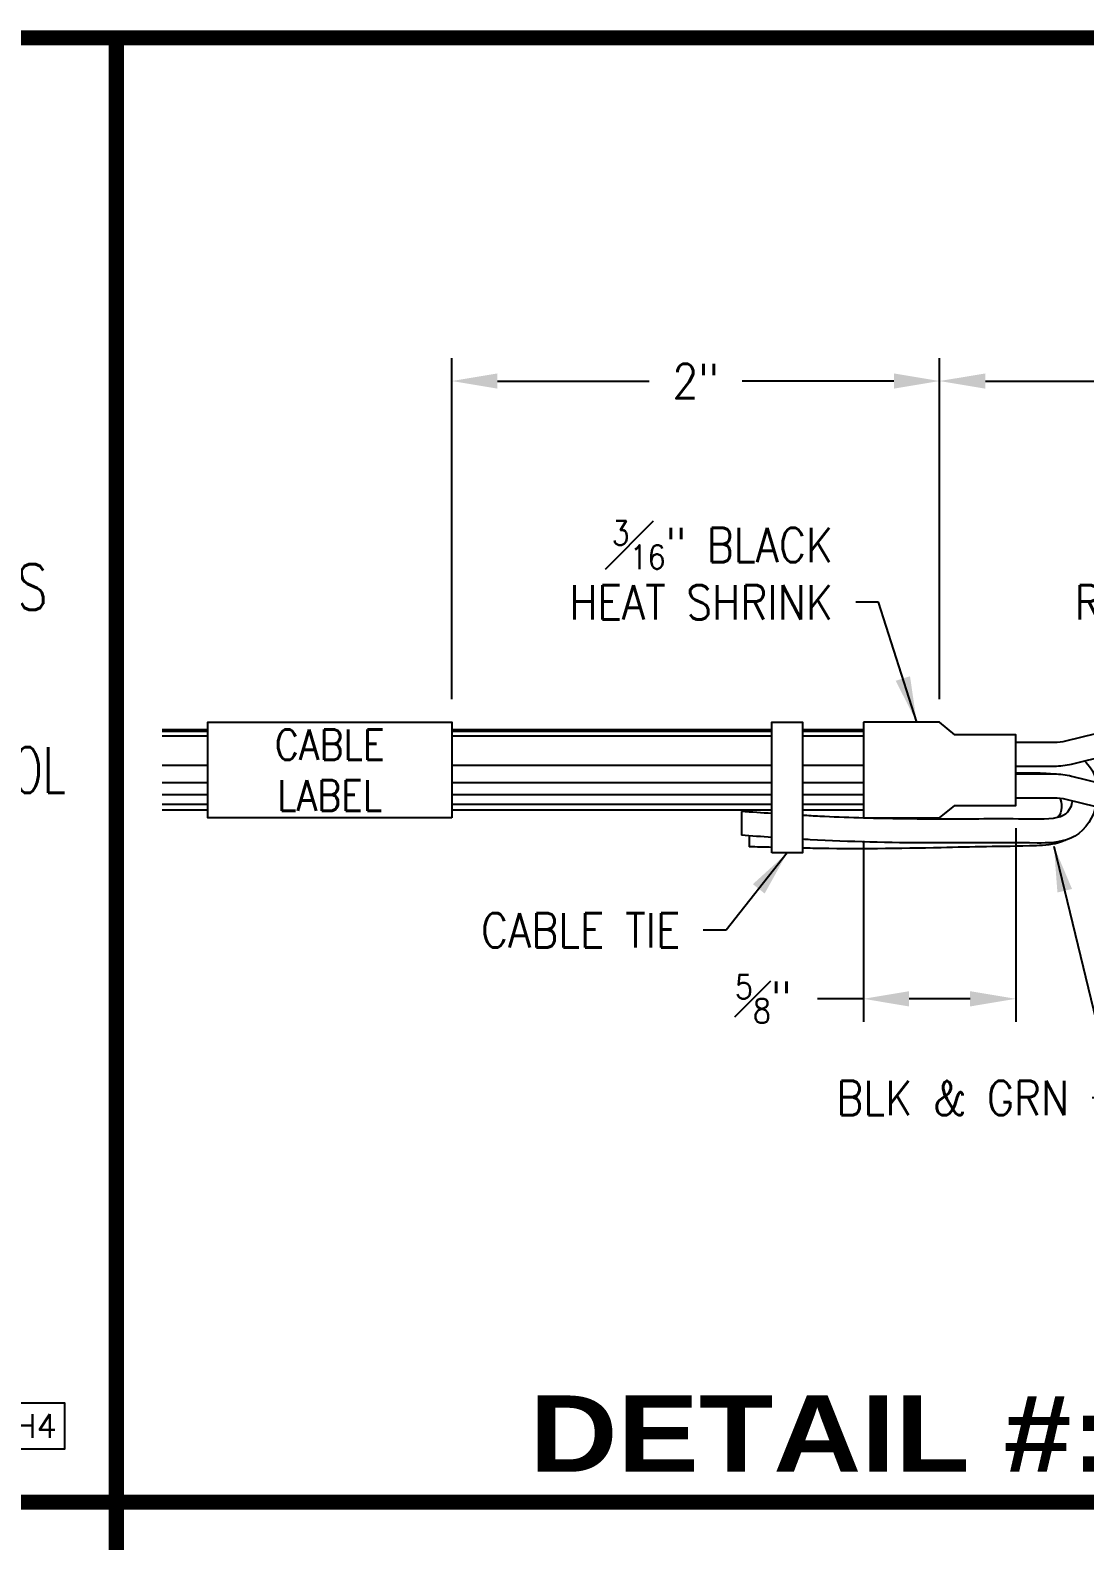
# Model space of a CAD drawing. Header units: inches. Extents: x 0 to 36.7, y 0 to 29.3.
# Drawn here: x 28.054 to 30.215, y 3.151 to 6.246 of the extents above; entities that cross this region are included whole.
import ezdxf
from ezdxf.enums import TextEntityAlignment as Align

# ---------------------------------------------------------------- set-up
doc = ezdxf.new("R2010")
doc.units = ezdxf.units.IN
doc.header["$MEASUREMENT"] = 0
for name, color, linetype in [('BLACK', 7, 'Continuous'), ('CABLE', 7, 'Continuous'), ('CONN', 7, 'Continuous'), ('CONN-TXT', 7, 'Continuous'), ('GREEN', 94, 'Continuous'), ('HEAT SHRINK', 7, 'Continuous'), ('RED', 12, 'Continuous'), ('SHIELD', 7, 'Continuous'), ('WHITE', 7, 'Continuous')]:
    doc.layers.add(name, color=color, linetype=linetype)
doc.styles.add('Arial Black', font='')
doc.styles.add('CONNECTOR', font='SIMPLEX.shx', dxfattribs={"width": 0.75, "height": 0.0625})
doc.styles.add('ROMANS', font='romans', dxfattribs={"width": 0.875})
doc.styles.get('Arial Black').set_extended_font_data('Arial Black')
doc.dimstyles.new('CONN2', dxfattribs={"dimscale": 0.75, "dimtxt": 0.09375, "dimasz": 0.125, "dimexe": 0.0625, "dimexo": 0.0625, "dimgap": 0.0625, "dimtad": 0, "dimdec": 3, "dimzin": 4, "dimdsep": 46, "dimtxsty": 'ROMANS', "dimcen": 0.0625, "dimadec": 0, "dimazin": 0, "dimtfac": 1, "dimtdec": 3, "dimtofl": 0, "dimtmove": 0, "dimatfit": 3, "dimfxl": 1, "dimtolj": 1, "dimtzin": 0, "dimarcsym": 0})

# ---------------------------------------------------------------- blocks, each defined once
blk = doc.blocks.new('D1.023.01')
at = {"layer": 'CONN', "const_width": 0.0312}
blk.add_lwpolyline([(0, 0), (4, 0), (4, 3), (0, 3)], close=True, dxfattribs=at)
at = {"layer": 'SHIELD', "style": 'ROMANS', "width": 0.875}
blk.add_attdef('#', text='', height=0.0938, dxfattribs=at).set_placement((3.625, 1.5), align=Align.MIDDLE_LEFT)
blk = doc.blocks.new('INPUT')
blk.add_lwpolyline([(-0.21875, -0.0625), (0, -0.0625), (0, 0.0625), (-0.21875, 0.0625)], close=True)
at = {"style": 'CONNECTOR', "width": 0.75}
blk.add_attdef('CONNECTOR', text='', height=0.0625, dxfattribs=at).set_placement((-0.109375, 0), align=Align.MIDDLE_CENTER)
blk = doc.blocks.new('C2.025.03')
at = {"layer": 'CONN', "color": 0, "const_width": 0.0312}
blk.add_lwpolyline([(0, 0), (4, 0), (4, 3), (0, 3)], close=True, dxfattribs=at)
at = {"layer": 'CONN'}
ref = blk.add_blockref('INPUT', (3.8945, 0.1562), dxfattribs=dict(at, xscale=0.75, yscale=0.75, zscale=0.75))
ref.add_attrib('CONNECTOR', 'PH4', dxfattribs={"layer": '0', "height": 0.04875, "style": 'CONNECTOR'}).set_placement((3.8125, 0.1562), align=Align.MIDDLE_CENTER)
at = {"layer": 'CONN-TXT', "style": 'ROMANS'}
for s, width, p in [('STATUS', 0.8, (3.5, 1.875)), ('CONTROL', 0.7, (3.5, 1.5))]:
    blk.add_text(s, height=0.09375, dxfattribs=dict(at, width=width)).set_placement(p, align=Align.MIDDLE_LEFT)
blk = doc.blocks.new('*D217')
at = {"layer": 'CONN-TXT', "color": 0, "lineweight": -2, "transparency": 16777216}
for p, q in [((1.6875, 1.645), (1.6875, 2.3438)), ((2.6875, 1.665), (2.6875, 2.3438)), ((1.7813, 2.2969), (2.0921, 2.2969)), ((2.5938, 2.2969), (2.2829, 2.2969))]:
    blk.add_line(p, q, dxfattribs=at)
at = {"layer": 'CONN-TXT', "color": 0, "transparency": 16777216}
for points in [[(1.7813, 2.3125), (1.7813, 2.2813), (1.6875, 2.2969)], [(2.5938, 2.3125), (2.5938, 2.2813), (2.6875, 2.2969)]]:
    blk.add_solid(points, dxfattribs=at)
at = {"layer": 'Defpoints', "color": 0, "transparency": 16777216}
for p in [(1.6875, 2.2969), (2.6875, 1.6182), (1.6875, 1.5981)]:
    blk.add_point(p, dxfattribs=at)
at = {"layer": 'CONN-TXT', "color": 0, "transparency": 16777216, "insert": (2.1875, 2.2969), "char_height": 0.07031, "attachment_point": 5, "style": 'ROMANS'}
blk.add_mtext('\\A1;2"', dxfattribs=at)
blk = doc.blocks.new('*D218')
at = {"layer": 'CONN-TXT', "color": 0, "lineweight": -2, "transparency": 16777216}
for p, q in [((0.6875, 1.645), (0.6875, 2.3438)), ((1.6875, 1.645), (1.6875, 2.3438)), ((0.7813, 2.2969), (1.0921, 2.2969)), ((1.5938, 2.2969), (1.2829, 2.2969))]:
    blk.add_line(p, q, dxfattribs=at)
at = {"layer": 'CONN-TXT', "color": 0, "transparency": 16777216}
for points in [[(0.7813, 2.3125), (0.7813, 2.2813), (0.6875, 2.2969)], [(1.5938, 2.3125), (1.5938, 2.2813), (1.6875, 2.2969)]]:
    blk.add_solid(points, dxfattribs=at)
at = {"layer": 'Defpoints', "color": 0, "transparency": 16777216}
for p in [(0.6875, 2.2969), (0.6875, 1.5981), (1.6875, 1.5981)]:
    blk.add_point(p, dxfattribs=at)
at = {"layer": 'CONN-TXT', "color": 0, "transparency": 16777216, "insert": (1.1875, 2.2969), "char_height": 0.07031, "attachment_point": 5, "style": 'ROMANS'}
blk.add_mtext('\\A1;2"', dxfattribs=at)
blk = doc.blocks.new('*D220')
at = {"layer": 'CONN-TXT', "color": 0, "lineweight": -2, "transparency": 16777216}
for p, q in [((1.8438, 1.3807), (1.8438, 0.9844)), ((1.5313, 1.355), (1.5313, 0.9844)), ((1.5313, 1.0313), (1.4375, 1.0313)), ((1.75, 1.0313), (1.625, 1.0313))]:
    blk.add_line(p, q, dxfattribs=at)
at = {"layer": 'CONN-TXT', "color": 0, "transparency": 16777216}
for points in [[(1.625, 1.0469), (1.625, 1.0156), (1.5313, 1.0313)], [(1.75, 1.0469), (1.75, 1.0156), (1.8438, 1.0313)]]:
    blk.add_solid(points, dxfattribs=at)
at = {"layer": 'Defpoints', "color": 0, "transparency": 16777216}
for p in [(1.8438, 1.4276), (1.5313, 1.4019), (1.5313, 1.0313)]:
    blk.add_point(p, dxfattribs=at)
at = {"layer": 'CONN-TXT', "color": 0, "transparency": 16777216, "insert": (1.326, 1.0313), "char_height": 0.070312, "attachment_point": 5, "style": 'ROMANS'}
blk.add_mtext('\\A1;{\\H0.7x;\\S5#8;}"', dxfattribs=at)
blk = doc.blocks.new('C2.027.01')
at = {"layer": 'CABLE'}
h = blk.add_hatch(dxfattribs=at)
h.set_pattern_fill('LOG', color=256, scale=0.2, angle=180, style=0, pattern_type=2)
h.set_pattern_definition([(180, (4.47968, 9e-16), (-2e-17, -0.2), []), (180, (4.47968, -0.0602), (-2e-17, -0.2), []), (180, (4.47968, -0.09542), (-2e-17, -0.2), []), (180, (4.47968, -0.12041), (-2e-17, -0.2), []), (180, (4.47968, -0.1398), (-2e-17, -0.2), []), (180, (4.47968, -0.15563), (-2e-17, -0.2), []), (180, (4.47968, -0.16902), (-2e-17, -0.2), []), (180, (4.47968, -0.18062), (-2e-17, -0.2), []), (180, (4.47968, -0.19085), (-2e-17, -0.2), [])])
h.paths.add_polyline_path([(1.4062, 1.4175), (1.5312, 1.4175), (1.5312, 1.5825), (1.4062, 1.5825)])
h.paths.add_polyline_path([(1.3438, 1.4175), (1.3438, 1.5825), (0.6875, 1.5825), (0.6875, 1.4175)])
h.paths.add_polyline_path([(0.0938, 1.4175), (0.1875, 1.4175), (0.1875, 1.5825), (0.0938, 1.5825)])
at = {"layer": 'BLACK'}
for points in [[(1.8437, 1.4943), (1.8906, 1.4943)], [(1.2813, 1.415), (1.2813, 1.3662)]]:
    blk.add_lwpolyline(points, dxfattribs=at)
for points, knots in [([(1.9844, 1.5188), (1.9946, 1.5094), (2.0028, 1.497), (2.0074, 1.4809), (2.0081, 1.4781), (2.0086, 1.4753)], [0.07772542, 0.07772542, 0.07772542, 0.07772542, 0.10740933, 0.10740933, 0.11359089, 0.11359089, 0.11359089, 0.11359089]), ([(1.9599, 1.437), (1.9595, 1.4353), (1.9591, 1.4337), (1.9525, 1.4109), (1.9431, 1.4043), (1.898, 1.3977), (1.8661, 1.3996), (1.8107, 1.3998), (1.7844, 1.3997), (1.7068, 1.3994), (1.655, 1.3993), (1.5485, 1.4008), (1.4948, 1.4024), (1.4299, 1.4057), (1.4181, 1.4063), (1.4062, 1.407)], [0.1488687, 0.1488687, 0.1488687, 0.1488687, 0.1547751, 0.1547751, 0.2347367, 0.2347367, 0.3146984, 0.3146984, 0.39466, 0.39466, 0.5545833, 0.5545833, 0.7145066, 0.7145066, 0.7500734, 0.7500734, 0.7500734, 0.7500734]), ([(2.0074, 1.4253), (2.0069, 1.4235), (2.0065, 1.4217), (1.9988, 1.394), (1.9795, 1.3701), (1.9332, 1.3506), (1.9091, 1.3504), (1.8453, 1.3506), (1.8095, 1.3509), (1.7375, 1.3507), (1.7021, 1.3505), (1.5859, 1.3509), (1.5031, 1.3528), (1.417, 1.3575), (1.4116, 1.3578), (1.4062, 1.3581)], [0.1496917, 0.1496917, 0.1496917, 0.1496917, 0.1536763, 0.1536763, 0.2112343, 0.2112343, 0.2687922, 0.2687922, 0.3794975, 0.3794975, 0.4902027, 0.4902027, 0.731196, 0.731196, 0.7472837, 0.7472837, 0.7472837, 0.7472837])]:
    blk.add_open_spline(points, degree=3, knots=knots, dxfattribs=at)
for points in [[(1.8896, 1.4943), (1.9009, 1.4938), (1.9117, 1.4931), (1.9211, 1.492)], [(1.3438, 1.4109), (1.3231, 1.4122), (1.3023, 1.4136), (1.2813, 1.415)], [(1.3438, 1.3619), (1.3226, 1.3633), (1.3018, 1.3648), (1.2813, 1.3662)]]:
    blk.add_open_spline(points, degree=3, dxfattribs=at)
at = {"layer": 'CABLE'}
for points in [[(0.1875, 1.5825), (0.0938, 1.5825)], [(1.3438, 1.5825), (0.6875, 1.5825)], [(1.5312, 1.5825), (1.4062, 1.5825)], [(0.1875, 1.4175), (0.0938, 1.4175)], [(1.3438, 1.4175), (0.6875, 1.4175)], [(1.5312, 1.4175), (1.4062, 1.4175)]]:
    blk.add_lwpolyline(points, dxfattribs=at)
blk.add_lwpolyline([(0.6875, 1.4019), (0.1875, 1.4019), (0.1875, 1.5981), (0.6875, 1.5981)], close=True, dxfattribs=at)
at = {"layer": 'CONN', "const_width": 0.0312}
blk.add_lwpolyline([(4, 0), (0, 0), (0, 3), (4, 3)], close=True, dxfattribs=at)
at = {"layer": 'GREEN'}
blk.add_lwpolyline([(1.2969, 1.3651), (1.2969, 1.3428)], dxfattribs=at)
for points, knots in [([(1.9337, 1.4425), (1.9359, 1.4378), (1.9374, 1.4311), (1.9371, 1.4146), (1.9345, 1.4083), (1.9307, 1.4042), (1.9296, 1.4033), (1.9283, 1.4024)], [0.0724646, 0.0724646, 0.0724646, 0.0724646, 0.10189316, 0.10189316, 0.13906873, 0.13906873, 0.14928986, 0.14928986, 0.14928986, 0.14928986]), ([(1.9464, 1.3568), (1.9434, 1.3552), (1.9404, 1.3539), (1.9202, 1.3467), (1.9027, 1.3454), (1.847, 1.3434), (1.8148, 1.3436), (1.7521, 1.3423), (1.7223, 1.3416), (1.6061, 1.3389), (1.515, 1.3379), (1.4205, 1.3396), (1.4134, 1.3398), (1.4062, 1.3399)], [0.157105, 0.157105, 0.157105, 0.157105, 0.1643735, 0.1643735, 0.2053822, 0.2053822, 0.3017667, 0.3017667, 0.3981512, 0.3981512, 0.6594958, 0.6594958, 0.6808332, 0.6808332, 0.6808332, 0.6808332])]:
    blk.add_open_spline(points, degree=3, knots=knots, dxfattribs=at)
blk.add_open_spline([(1.3438, 1.3415), (1.328, 1.3419), (1.3124, 1.3423), (1.2969, 1.3428)], degree=3, dxfattribs=at)
at = {"layer": 'HEAT SHRINK'}
for points in [[(1.3438, 1.3301), (1.3438, 1.5981), (1.4062, 1.5981), (1.4062, 1.3301), (1.3438, 1.3301)], [(1.5312, 1.5981), (1.5312, 1.4019), (1.6875, 1.4019), (1.7188, 1.4276), (1.8437, 1.4276), (1.8437, 1.5724), (1.7188, 1.5724), (1.6875, 1.5981), (1.5312, 1.5981)]]:
    blk.add_lwpolyline(points, dxfattribs=at)
at = {"layer": 'RED'}
for points in [[(1.8437, 1.492), (1.9224, 1.492, -0.060244), (1.958, 1.4877), (2.1786, 1.4336, 0.060244), (2.2026, 1.4307), (2.6875, 1.4307)], [(1.8437, 1.4432), (1.9224, 1.4432, -0.060244), (1.9464, 1.4403), (2.167, 1.3861, 0.060244), (2.2026, 1.3818), (2.6875, 1.3818)]]:
    blk.add_lwpolyline(points, format="xyb", dxfattribs=at)
at = {"layer": 'WHITE'}
for points in [[(1.8437, 1.5568), (1.9224, 1.5568, 0.060244), (1.9464, 1.5597), (2.167, 1.6139, -0.060244), (2.2026, 1.6182), (2.6875, 1.6182)], [(1.8437, 1.508), (1.9224, 1.508, 0.060244), (1.958, 1.5123), (2.1786, 1.5664, -0.060244), (2.2026, 1.5693), (2.6875, 1.5693)]]:
    blk.add_lwpolyline(points, format="xyb", dxfattribs=at)
at = {"layer": 'CABLE', "insert": (0.4375, 1.5), "char_height": 0.0625, "width": 0.5, "attachment_point": 5, "style": 'ROMANS'}
blk.add_mtext('CABLE\\PLABEL', dxfattribs=at)
at = {"layer": 'CONN-TXT', "style": 'Arial Black'}
blk.add_text('DETAIL #: C2.027.01', height=0.15625, dxfattribs=at).set_placement((2.0549, 0.0156), align=Align.BOTTOM_CENTER)
at = {"layer": 'CONN-TXT', "attachment_point": 9, "style": 'ROMANS'}
for s, insert, char_height in [('\\A1;{\\H0.7x;\\S3#16;}" BLACK\\PHEAT SHRINK', (1.4688, 1.8086), 0.070312), ('RED', (2.125, 1.8086), 0.07031), ('\\A1;CABLE TIE', (1.1563, 1.1367), 0.070312), ('BLK & GRN', (1.9531, 0.793), 0.07031)]:
    blk.add_mtext(s, dxfattribs=dict(at, insert=insert, char_height=char_height))
at = {"layer": 'CONN-TXT'}
for base, p1, p2, picture, middle in [((0.6875, 2.2969), (1.6875, 1.5981), (0.6875, 1.5981), '*D218', (1.1875, 2.2969)), ((1.6875, 2.2969), (2.6875, 1.6182), (1.6875, 1.5981), '*D217', (2.1875, 2.2969))]:
    dim = blk.add_linear_dim(base=base, p1=p1, p2=p2, text='2"', dimstyle='CONN2', dxfattribs=at)
    dim.commit()
    dim.dimension.update_dxf_attribs({"geometry": picture, "text_midpoint": middle})
dim = blk.add_linear_dim(base=(1.5312, 1.0313), p1=(1.8437, 1.4276), p2=(1.5312, 1.4019), text='{\\H0.7x;\\S5#8;}"', dimstyle='CONN2', dxfattribs=at)
dim.commit()
dim.dimension.update_dxf_attribs({"geometry": '*D220', "text_midpoint": (1.326, 1.0313), "dimtype": 160})
at = {"layer": 'CONN-TXT', "annotation_type": 0, "has_hookline": 1, "hookline_direction": 1}
for points, text_width in [([(1.6406, 1.5981), (1.5625, 1.8437), (1.5156, 1.8437)], 0.5947), ([(1.375, 1.3301), (1.25, 1.1719), (1.2031, 1.1719)], 0.4541)]:
    blk.add_leader(points, dimstyle='CONN2', override={"dimgap": 0.0625, "dimtad": 0}, dxfattribs=dict(at, text_width=text_width))
at = {"layer": 'CONN-TXT'}
blk.add_leader([(1.9219, 1.3438), (2.0469, 0.8281), (2, 0.8281)], dimstyle='CONN2', dxfattribs=at)

msp = doc.modelspace()

# ---------------------------------------------------------------- block references
for name, p in [('C2.025.03', (24.23, 3.23)), ('C2.027.01', (28.23, 3.23)), ('D1.023.01', (28.23, 0.23))]:
    msp.add_blockref(name, p)

doc.saveas('drawing.dxf')
